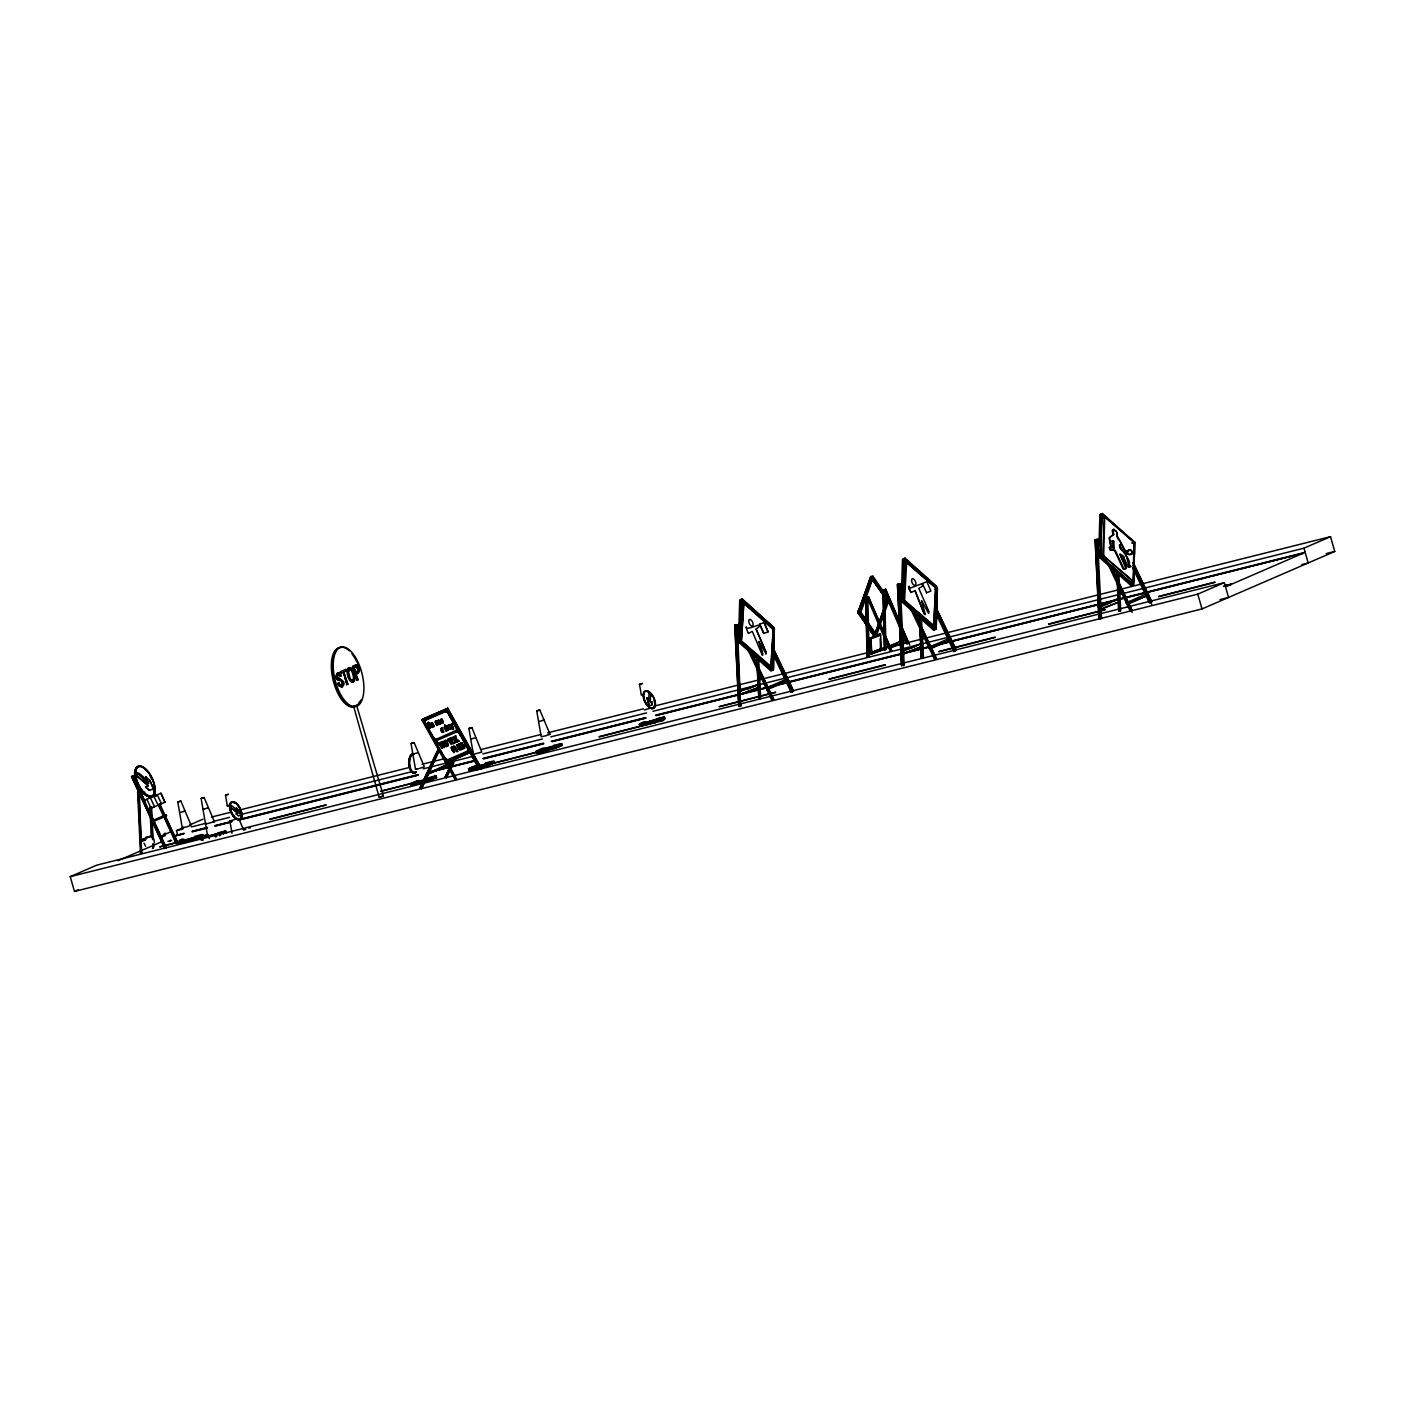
<?xml version="1.0" encoding="UTF-8"?>
<svg xmlns="http://www.w3.org/2000/svg" width="1405" height="1405" viewBox="0 0 1405 1405"><rect width="100%" height="100%" fill="white"/><g stroke="black" fill="none" stroke-linecap="round" stroke-linejoin="round"><path stroke-width="1.5" d="M455.062 739.768L456.888 741.963L455.115 739.943M740.734 639.503L743.579 602.236L742.859 603.114M741.383 640.171L743.789 603.237L741.524 639.995M741.893 641.365L770.888 666.356L773.224 629.317L771.099 666.04M773.874 629.879L771.538 667.182M903.643 598.706L903.643 599.742L905.698 561.982M933.886 625.19L935.642 587.694L933.605 625.629L904.434 600.321M933.482 626.525L934.641 625.91L936.52 588.396L935.642 607.61M934.202 626.542L936.503 589.204M447.932 743.105L448.265 745.704L447.264 743.702M450.794 725.489L451.725 723.786L453.446 728.036M137.163 772.627L137.128 776.017L148.368 785.746L136.917 776.122C132.825 761.651 165.421 801.412 136.935 772.732M464.634 746.371L464.634 748.198M444.033 743.368L444.226 742.051M436.34 724.559L435.796 721.661L436.551 723.803M441.152 718.921L441.117 719.641M464.124 746.547L463.984 745.809M446.632 746.494L446.702 745.159M458.048 745.563L458.276 747.074L458.733 746.037M442.803 729.072L442.716 727.597L441.82 728.053L443.962 731.987M444.683 741.629C442.716 740.207 442.154 743.017 444.472 741.419M441.609 729.564L441.363 730.389M448.827 727.439L448.634 726.245L449.723 727.052M423.204 721.362L422.975 720.73M467.918 748.847L467.444 751.183L447.774 759.719A4.426 2.02 59.3 0 1 443.752 756.663M440.011 721.959L440.169 724.155M741.787 618.358L740.294 642.401L738.503 640.856L739.715 599.953L742.262 598.881L773.769 627.561L741.436 599.759L741.348 601.516L744.51 604.343M741.085 642.05L739.715 640.856L740.347 619.324M741.243 610.104L742.297 601.129L740.927 599.935L742.226 599.391L773.769 627.561M740.505 640.487L741.313 599.215L739.715 640.856M742.051 609.752L742.297 601.129M904.117 592.682L903.064 601.656L901.272 600.111L902.484 559.208L905.031 558.136L936.555 586.289L935.66 588.941M921.856 618.042L902.923 601.147L935.238 629.475L902.484 600.111L903.31 572.116M902.923 601.147L904.082 558.488L902.484 600.111M904.24 588.379L904.75 571.15M904.943 564.705L904.486 558.839M1132.957 580.915L1103.663 555.906L1100.466 557.1L1098.675 555.555L1099.887 514.634L1102.433 513.563L1133.958 541.733L1133.115 580.528L1130.832 581.846M1131.534 582.759L1101.538 557.451L1099.887 555.537L1100.08 549.074M1100.589 531.845L1101.485 513.914L1100.677 555.168L1101.889 514.265M771.029 662.212L770.818 668.675L772.206 669.869L772.399 663.406M772.662 654.818L773.207 637.607M771.819 670.589L773.4 669.851L774.26 628.632L772.083 627.807M773.4 669.851L774.26 628.632M933.868 619.324L933.64 630.213L936.187 629.106L937.451 588.256L934.869 587.062M935.308 618.376L934.975 629.124L928.231 621.923M936.187 629.106L937.047 587.905M1132.518 580.247L1132.377 584.55L1130.2 583.725L1131.991 585.27M1100.642 550.444L1101.063 556.819L1132.641 584.919L1099.623 555.168L1099.518 557.451L1131.043 585.639L1133.589 584.55L1133.905 560.542M1133.589 584.55L1134.309 560.894M1134.52 554.431L1134.45 543.331M446.72 730.495L445.894 730.934L447.212 730.582L444.876 724.84L444.384 727.316L445.104 726.736M434.672 722.03L435.603 721.204M441.925 729.441L440.784 728.51L440.713 729.827M442.856 720.291L442.663 722.837M230.982 805.627L230.912 807.629L237.867 813.249L231.035 807.576C229.472 800.27 242.24 818.044 236.286 807.945C243.89 818.553 243.557 817.429 236.409 807.893M431.072 723.171C428.402 725.314 432.424 721.485 431.493 725.314M441.96 730.372L442.259 731.584M649.233 706.048L647.055 698.022L649.233 706.048L651.885 704.976L652.008 701.973L650.199 702.693L650.656 694.105L649.04 692.77L650.656 694.105M648.706 701.306L649.04 692.77M1100.8 546.106L1101.942 517.602L1104.558 516.057L1134.889 542.593L1133.449 581.881L1102.714 555.449L1104.277 516.092M439.027 743.21C440.713 741.945 438.43 743.579 439.08 744.106M441.96 720.906L442.329 719.94M441.802 720.168L441.82 719.448M873.243 634.147L857.946 612.211L870.398 578.597M872.154 576.594L873.049 577.841L860.545 613.054L858.262 611.702L870.784 576.507L872.154 576.594L859.597 612.317L857.946 611.983M875.245 633.023L887.012 600.69L872.312 579.562M449.934 727.579C448.423 729.195 450.777 727.649 450.18 728.405M904.135 560.771L905.031 558.136M1100.73 516.566L1100.835 514.283M1101.099 514.634L1102.468 515.828L1102.433 513.563M757.506 657.382L740.154 641.874L772.469 670.22L770.871 670.94L739.329 642.77L739.434 640.487M740.154 641.874L740.242 640.118L738.503 640.856M772.469 670.22L740.962 641.523M772.996 669.5L771.679 670.062L771.767 668.306L763.881 661.263M933.64 630.213L902.115 602.025L902.221 599.742M903.731 600.778L902.115 602.025M935.765 628.755L934.466 629.317L934.536 627.561M1133.168 584.199L1131.868 584.743L1100.326 556.573L1100.414 554.799L1098.675 555.555M1131.043 585.639L1131.148 583.356M1131.868 584.743L1131.938 582.987M441.275 722.205L440.801 722.486M870.819 653.044L869.958 638.133L879.723 633.971L880.672 634.445L881.304 648.46L879.811 648.847M880.197 638.45L880.531 648.882L871.68 652.359L871.012 638.643L879.829 635.517M432.336 722.521C430.562 721.468 435.041 730.916 432.389 724.471M437.851 721.854L438.957 724.559L437.236 721.696L437.57 725.173L436.288 720.87M461.297 749.655L458.452 745.019M445.754 729.898L445.104 727.685M448.617 729.546L447.721 730.091M450.742 724.646L451.725 723.786M452.076 727.931L452.849 729.617L453.429 728.299M425.171 721.222L425.627 720.185M457.064 731.794L436.99 740.417L437.183 744.457M766.147 653.957L758.911 641.47L762.757 655.134M439.906 722.539L438.694 720.835M163.999 833.727L165.246 833.165M747.881 632.566L746.073 627.034M908.473 586.939L909.053 586.324M456.801 729.634L456.028 730.969A4.426 2.02 59.3 0 0 455.642 726.35L449.266 714.723A4.426 2.02 59.3 0 0 445.157 711.72L446.088 711.562M447.124 742.314L445.824 741.331L447.124 742.578M453.446 729.406L453.481 728.141M449.846 724.664L450.285 725.612M449.249 725.858L448.09 725.331L447.932 726.35M452.182 726.297L452.199 726.086M440.608 728.791L441.486 728.37M870.38 579.457L858.367 612.036L873.19 633.304M880.162 648.425C881.286 647.6 879.952 648.004 881.251 648.794M756.136 629.106L766.234 652.693L756.048 629.141C770.203 618.446 744.878 631.951 746.477 627.192M922.786 585.903L921.838 583.848M440.731 720.695L440.485 720.344M447.159 726.929L447.51 727.474M487.482 765.11L485.234 766.024M448.599 729.704L448.617 729.353M766.322 652.658L765.514 653.817M433.074 723.329L434.408 726.526L432.354 724.348M439.888 724.295L439.625 722.75M449.038 725.612L447.984 725.542M453.025 747.565L451.409 747.179L451.567 748.988M208.414 834.517C203.76 835.36 196.454 838.153 194.768 836.8M428.016 778.3C429.631 780.003 438.114 774.787 428.402 778.792L432.968 777.474L433.478 779.248L430.545 779.986M544.49 748.373L543.296 749.006L554.448 745.634M647.213 721.784L646.019 722.433L657.171 719.044M454.342 739.135L453.077 738.134L454.307 739.188M1118.468 539.713L1116.606 536.166L1116.887 532.319L1113.708 529.281L1112.18 530.791L1113.146 534.638L1109.054 537.922L1111.074 547.792L1109.669 537.641L1113.761 534.374L1112.795 530.51L1113.708 529.281M1120.013 541.224L1124.562 550.707L1127.442 551.919L1128.777 550.005L1128.356 551.55L1125.177 550.426L1117.221 535.885L1116.887 532.319M1133.08 580.722L1130.498 581.67M443.4 722.714L443.4 722.258M356.554 705.187L383.425 795.968L381.528 796.653L379.157 797.179L353.551 706.048M357.344 705.099L354.903 705.89M379.157 797.179L383.425 795.968M451.444 747.197L451.374 748.356L452.024 746.916M880.285 634.902L870.327 638.59L871.328 652.359M423.046 719.588L448.055 708.787L422.413 720.027L422.958 720.993L447.826 710.227L447.282 709.244M456.713 730.161L435.831 739.452M886.977 601.34L885.291 601.322M445.701 746.564L446.649 746.529M438.94 720.291L438.729 720.835M441.679 723.399L440.924 723.382M145.54 837.485L146.717 836.994M875.368 632.724L887.187 599.461L872.663 578.948M887.872 599.496L888.768 600.76L876.263 635.973L875.368 634.726L887.872 599.496L885.484 599.426M876.07 633.69L878.845 625.857M880.233 621.941L887.872 600.427M858.473 612L870.784 576.507M859.158 612.036L870.977 576.788M860.545 611.052L864.022 601.27M866.112 595.404L870.977 581.723M858.332 613.37L860.44 611.491L876.176 634.357L875.456 636.325L874.086 636.237L858.332 613.37L859.72 613.458L875.456 636.325M859.72 613.458L860.44 611.491M874.086 636.237L858.508 612.914M860.966 613.212L875.491 634.322L874.929 635.833L872.505 632.32M441.135 747.214L441.627 746.231M871.416 576.577L872.962 576.226L882.639 590.328M872.101 576.63L871.539 578.14L887.96 601.129L888.68 599.162L886.256 595.632M861.968 605.116L859.772 611.035L858.121 610.929M866.358 593.261L869.274 585.376M863.039 603.606L864.497 599.654M865.954 595.702L871.065 581.881M872.224 578.193L872.962 576.226M875.561 633.497L878.494 625.594M879.952 621.642L887.451 600.62L888.768 600.76M447.932 725.524L448.862 725.173M922.699 586.096L918.817 588.396L928.968 611.561L928.635 613.3M771.626 667.041L770.871 667.34M906.629 562.492L904.574 600.251M420.095 787.696L438.29 749.181L420.095 787.696L421.763 788.468L439.308 750.217L437.658 749.445M420.833 787.924L438.817 749.48L420.833 787.924L421.763 788.468M421.535 788.574L439.308 750.217M453.622 759.929L445.315 777.316L452.691 759.806M445.315 777.316L453.323 759.525M445.719 777.141L446.649 777.703L455.642 758.472M657.031 719.606L656.627 719.272M426.101 774.489L452.059 762.265L453.253 763.618L426.101 774.489L452.059 762.265M427.928 774.594L426.751 773.224M453.253 763.618L451.427 763.53M442.382 719.167L441.152 719.272M436.815 725.472L437.271 725.208M1111.759 541.54L1112.707 540.679M1126.389 567.919L1125.423 568.762L1125.967 566.636L1119.715 554.325L1123.403 556.942L1126.915 566.426L1130.762 566.549L1129.269 564.652C1131.359 558.189 1116.466 546.984 1128.566 554.624C1134.52 555.66 1132.922 549.495 1129.023 549.777M177.873 801.974L180.876 801.078L191.098 825.262L187.023 826.772L182.264 827.826L177.803 801.956L180.859 801.113M182.264 827.826L183.317 827.299M218.284 833.358L219.285 833.288L207.712 836.642L201.108 798.409L204.111 797.513L214.403 821.714L206.008 823.997M225.432 795.16L228.506 794.264L225.52 795.16L227.294 805.926L230.947 805.047M207.712 836.642L210.223 835.553M227.294 805.926L228.471 805.399M232.036 833.376L229.893 821.012L230.947 820.485M237.972 818.518L229.893 821.012M411.033 743.473L414.124 742.578L424.328 766.779L419.111 768.588L415.511 769.325L411.033 743.473L414.106 742.613M415.511 769.325L416.547 768.798M468.971 728.51L471.887 727.614L481.774 752.097L473.362 754.38L468.901 728.51L470.324 727.983M471.975 727.614L470.552 728.141M486.991 763.512L485.867 763.337M536.798 710.912L539.801 710.017L550.022 734.218L545.948 735.711L541.188 736.782L536.728 710.912L539.783 710.052M639.451 684.323L642.542 683.427L639.538 684.323L641.312 695.089L644.263 694.439M443.049 732.146C440.555 732.567 443.278 732.76 442.803 731.338M439.168 742.823L440.397 742.999M337.692 674.646L337.727 677.561L339.571 678.51M1102.416 514.09L1133.94 542.242L1104.716 517.075L1103.663 555.906M1133.554 581.775L1130.972 582.812M905.628 561.877L906.84 561.701M934.448 626.367L904.521 601.129M342.188 686.606L342.662 681.882L340.01 678.756M349.283 669.5L348.528 672.117L350.038 678.141A4.9 2.213 75.9 0 0 351.461 680.143C355.289 680.705 352.778 673.206 351.724 671.239A4.584 2.072 75.9 0 0 349.775 669.289M169.619 841.349L170.637 840.014M925.386 614.547L921.487 600.796M358.012 673.206L358.855 671.537A4.338 1.967 75.9 0 0 358.714 669.202L356.449 665.127M880.514 634.041L870.626 638.169L871.205 652.886L881.111 649.092M431.423 727.369L432.196 727.509M438.255 719.922L438.044 721.345M356.975 671.906L357.906 669.851L356.326 666.743M338.289 674.224C332.827 679.265 348.563 678.966 342.697 686.483L341.608 687.01M442.452 748.356L442.68 747.109M1127.513 550.707L1129.62 549.495M349.669 669.237L348.019 672.24L349.511 678.264A4.9 2.213 75.9 0 0 350.951 680.283C355.939 681.601 353.621 673.417 352.251 671.098A4.584 2.072 75.9 0 0 350.284 669.166L349.143 669.36M349.213 667.656L348.633 668.042A6.358 2.88 75.9 0 0 347.667 670.519A6.551 2.968 75.9 0 0 347.738 673.118A9.853 4.461 75.9 0 0 349.002 678.035L351.988 682.005M342.118 686.887L338.71 685.781L337.657 683.427L338.904 682.83C341.274 689.679 345.367 679.23 339.044 680.231C333.529 678.404 338.271 667.797 340.748 675.91L338.429 674.242M1112.497 529.948L1116.202 531.037M340.01 676.367L341.257 675.77C338.342 666.831 332.16 679.616 339.378 680.512C345.718 681.179 338.675 689.065 338.904 682.83M421.711 719.711L423.133 718.903L456.643 778.985L455.22 779.775L421.711 719.711L446.72 708.805L480.106 769.009L481.265 768.324L447.738 708.243L422.87 719.026L455.958 779.459L422.835 719.149M423.098 721.099L445.701 761.071M445.842 709.244L479.368 769.325L469.937 752.43M446.579 708.928L447.738 708.243M447.686 710.28L446.772 709.525M447.141 709.753L469.727 750.077M445.245 711.668L425.68 720.15A4.426 2.02 59.3 0 0 425.978 724.804M428.771 722.24C425.645 723.997 429.544 720.888 429.122 723.382L428.244 723.768L429.596 724.523L430.123 728.405L429.228 725.946M429.122 723.382L428.788 724.857M447.879 712.827L449.266 714.723M431.353 723.013L433.109 727.088M435.901 721.046L437.57 725.173M430.211 724.664L430.843 726.315M437.429 721.222L437.236 720.818M439.484 720.273L439.572 720.712M431.44 725.208L431.669 725.805M436.235 723.61L436.358 724.032M438.237 721.784L438.501 722.258M439.396 721.731L439.466 721.678M431.177 727.07L431.107 725.876M431.493 724.207L431.862 725.419M436.165 723.68L436.955 724.787M441.451 720.502L441.398 721.538L441.223 719.694M432.248 726.086L432.512 726.982M441.363 720.554L440.45 721.942M427.489 722.802L429.807 728.51M442.786 721.028L442.417 721.749M437.043 724.734L436.867 724.33M441.925 721.661L443.014 722.908M444.489 724.998L447.212 730.582M441.539 728.229L440.626 729.88M441.609 728.405L442.961 731.759M446.421 727.72L446.702 725.876M449.178 724.875L450.865 729.002L449.653 724.646M446.632 728.334L446.895 726.051M440.959 730.565L441.293 731.531M444.647 728.563L444.489 727.579M441.697 731.162L441.89 731.478M432.529 736.343L432.529 736.343A4.426 2.02 59.3 0 0 436.463 739.452L436.358 739.416M449.161 726.824L449.653 727.105M451.444 727.123C452.954 729.792 448.933 721.099 450.865 729.002M451.672 726.596L451.462 724.98M446.72 728.282L446.755 728.633M445.297 730.091L445.719 730.74M447.457 728.879L447.984 727.562M447.352 729.529L448.142 730.214M433.846 738.169L434.496 738.644M450.443 728.791L449.582 729.476L450.619 729.107M453.271 727.843L451.637 723.838M455.729 726.297L456.204 727.017M457.556 731.882L458.293 732.233M442.101 741.647L442.575 742.736L442.101 741.647L440.432 742.384L444.437 747.355L442.083 742.929L444.12 747.495M440.45 743.157L439.747 743.895L440.749 744.106M447.826 745.897L444.805 740.488L446.07 740.066M439.344 744.51L440.801 746.037M448.23 738.995L449.301 741.12C451.918 740.611 446.843 736.396 450.162 740.751L447.721 739.223L451.163 744.457M449.442 738.486L452.445 743.895M450.092 738.205L453.183 743.561L454.623 742.946L452.902 742.314L451.514 737.572L450.092 738.205L453.113 743.614L454.623 742.946M459.453 733.252L460.348 734.411L459.821 733.691M441.205 745.159L439.888 744.422L440.819 744.984M451.514 737.572L452.076 738.609M445.824 741.331L446.649 742.788M446.737 740.698L447.352 741.383M444.63 742.525L445.877 744.703M455.659 735.798L457.134 740.488L458.855 741.12L458.223 739.996M453.077 738.134L453.868 739.364M443.857 744.369L444.156 744.878M454.272 737.59L453.394 736.923M444.279 744.088L444.911 744.913M460.419 734.727L467.865 748.602L465.757 744.931M442.224 746.354L442.452 746.793M446.333 744.439L446 743.526L446.579 745.089M460.577 734.991L460.664 734.938A4.426 2.02 59.3 0 0 456.467 731.987M442.048 748.444L441.363 747.249M445.122 745.177L445.034 745.23M455.132 742.736C456.326 741.664 453.306 740.856 453.2 736.852M456.309 742.226L454.676 740.312M457.327 741.787L458.855 741.12L457.327 741.787L454.307 736.378L455.729 735.746M453.253 746.406L456.59 751.693M453.622 746.266C454.957 743.473 461.701 758.138 454.57 748.057M458.943 748.057C463 754.907 453.516 743.052 458.293 744.738M452.726 747.284L454.201 749.409M456.59 744.984L458.083 744.685M461.701 748.092L460.963 746.986L463.334 748.76L461.806 749.427L458.891 743.983L460.225 743.403L459.786 744.861L461.911 746.564L461.367 745.581M453.604 748.426L452.744 747.425M460.225 743.403L458.803 744.018M464.669 748.18L463.826 748.549L460.893 743.105L462.438 743.034M451.69 749.023L452.515 750.814M452.603 749.761L454.342 751.095M459.786 744.861L460.787 744.422M452.111 749.919L452.603 750.762M462.544 743.825L464.23 746.687M453.71 749.339L454.324 750.955M454.711 750.428L454.307 749.603M460.419 746.002L459.874 744.808M463.176 744.404L463.422 744.949M443.98 756.874L444.718 757.769M454.763 750.288L454.219 752.623M464.054 745.124L464.423 745.634M459.242 747.917L461.367 749.603M453.727 752.167L452.954 751.464M457.556 751.271L454.658 748.004M446.175 759.192L447.229 759.666L445.912 759.104M467.18 746.828L467.04 746.564A4.426 2.02 59.3 0 1 467.25 751.289M445.086 761.615L446.369 761.651M446.86 761.879L471.676 751.113L470.359 750.604L445.473 761.37L446.562 761.896M357.432 673.539L359.381 671.414A4.338 1.967 75.9 0 0 359.223 669.061L357.853 665.707L355.957 665.057M762.335 655.292L752.29 631.337L748.76 633.356L747.811 632.426M914.971 590.627L924.121 613.704L915.059 590.592L911.16 592.524L908.578 587.553M479.07 765.145C467.707 769.167 491.803 762.634 485.059 763.67M788.468 680.389L766.937 689.837L766.059 688.046L767.411 688.836L788.468 680.389L786.905 681.179L786.818 679.001L787.38 680.178M767.411 688.836L788.17 679.774M766.937 689.837L768.201 688.432M928.828 647.319L930.198 648.091L951.238 639.661L929.706 649.11L928.828 647.319L949.587 638.256L950.939 639.047M930.198 648.091L951.238 639.661M929.706 649.11L931.269 648.32M1148.64 595.088L1127.109 604.536L1126.23 602.745L1127.583 603.518L1148.64 595.088L1147.077 595.878L1146.989 593.683L1148.342 594.473M1127.583 603.518L1128.672 603.746M204.182 797.548L201.196 798.426M184.951 839.821L180.543 840.77M538.835 721.503L544.051 720.098L543.103 720.221M644.333 709.911L652.5 707.611M646.599 722.188L658.383 719.079C656.943 724.242 667.27 720.098 664.46 716.919L656.451 718.71M1111.689 547.511L1109.353 547.458L1109.862 549.654L1114.622 550.567L1123.262 569.218L1126.037 568.498M740.136 633.339L736.413 625.471L738.556 624.47M902.923 592.594L899.182 584.726L901.325 583.725M1099.395 546.053L1096.585 540.152L1098.728 539.151M747.601 649.075L771.819 700.199L773.698 699.304L751.341 652.113M771.819 700.199L773.452 699.462L750.13 650.269M773.435 654.888L791.138 692.261L793.562 691.12L773.066 647.846M910.37 608.33L934.588 659.472L936.468 658.576L914.111 611.368M936.204 614.143L953.907 651.516L956.348 650.375L936.784 609.067M738.661 627.297L737.502 624.962L739.083 624.189M738.609 627.315L740.189 626.56M184.88 840.963C184.968 836.73 175.309 840.822 179.84 843.702C185.759 840.401 200.441 841.349 202.794 834.552L201.74 834.64L203.304 836.344M177.539 842.069L177.978 843.966L181.052 842.543M202.777 834.64L192.748 838.539L193.363 840.278M201.354 840.295C198.614 837.204 208.52 833.323 208.309 837.38M226.082 831.093L200.774 838.627M226.609 832.884L225.046 831.093L226.626 832.796M418.233 782.427L417.724 780.653L416.776 780.987L410.769 783.586L411.279 785.36M428.507 779.178L436.042 776.14L436.551 777.843L434.689 778.089M411.208 785.465L436.569 777.913M468.55 768.658L475.575 765.69M493.875 761.194C496.492 761.738 489.168 763.249 483.847 765.075C485.761 770.239 473.239 769.554 469.077 770.502L468.568 768.728L483.742 765.11M536.376 751.06L543.401 748.092L543.911 749.884M536.886 752.834L539.977 751.499L539.467 749.726L543.858 748.619L544.367 750.393L546.071 749.761M561.701 743.596L562.176 745.388L556.117 748.004L555.66 746.213L561.701 743.596L553.711 745.3M562.211 745.37L560.56 745.493M664.424 717.007L640.188 724.453L640.645 726.245L640.979 724.295M148.175 782.462L145.769 776.684L148.386 782.357M149.738 780.109L153.461 788.732L149.738 780.109L145.558 776.789M145.488 786.941L149.457 790.383L145.488 786.941L148.368 785.746M241.116 814.9L238.464 815.971L236.18 813.917M652.008 701.973L651.885 704.976M131.543 776.473L164.807 848.444L131.543 776.473L133.106 775.753L144.785 801.043M133.212 777.387L134.248 776.895L133.756 778.546M140.289 792.701L141.325 792.227L140.834 793.878L144.856 792.121M166.176 814.619L165.685 816.27L166.176 814.619L153.075 820.344L154.093 819.853L153.602 821.504L166.703 815.778M160.135 836.449L161.154 835.957L160.662 837.608L160.135 836.449L171.796 831.356L170.76 831.848M164.807 848.444L166.37 847.724L148.386 808.823M158.168 804.626L176.152 843.527L177.733 842.807L159.749 803.906M888.469 646.335C890.91 644.175 889.681 651.744 888.469 646.335L906.787 638.66L906.541 641.383L905.558 639.24L906.787 638.66M146.91 799.287L151.055 808.261M150.37 797.777L154.515 806.769M153.83 796.284L158.15 805.17M157.307 794.791L161.435 803.765M160.943 793.193L164.894 802.273L160.943 793.193L143.451 800.78L147.595 809.754L165.088 802.185M739.329 642.77L740.927 642.032M773.084 629.721L774.682 629.001M901.272 600.111L903.011 599.373L910.897 606.416M934.957 587.027L936.555 586.289M934.852 589.31L937.451 588.256M1101.994 517.426L1104.716 516.092M1101.942 517.602L1105.05 516.267L1101.924 517.813M1102.644 518.094L1104.927 517.075M1103.101 517.988L1105.191 517.233M1112.532 534.954L1113.761 534.374M1113.129 540.556L1112.11 540.96L1113.603 541.118L1113.656 548.284L1112.04 543.191M1113.656 548.284L1113.603 541.118M1112.883 548.126L1114.27 548.003M1119.943 548.073C1118.187 538.326 1122.49 555.379 1122.806 549.618M1109.862 549.654L1115.219 550.286L1124.158 569.394M1100.466 555.028L1102.381 553.939M1099.887 555.537L1102.416 554.413M1100.536 555.537L1102.451 554.659M1100.607 555.8L1102.521 554.922M1100.695 556.064L1102.609 555.186M1100.326 556.573L1103.259 555.379M1099.518 557.451L1103.399 555.625M1132.237 542.33L1134.327 541.645M1132.571 542.716L1134.485 541.856M1101.204 557.047L1103.294 556.398M1132.202 543.173L1134.625 542.084M1101.538 557.451L1103.452 556.591M1132.29 543.278L1134.766 542.33M1101.696 557.609L1103.628 556.749M1132.974 543.454L1134.889 542.593M1130.99 550.251L1132.325 553.447M1125.756 552.674L1129.181 554.343L1132.939 553.166M1127.442 551.919L1128.356 551.55M1120.979 556.433L1125.774 568.182M1125.985 554.87L1128.654 564.933L1130.762 566.549M1123.403 556.942L1127.53 566.145L1129.093 567.058M1128.478 567.339L1129.831 566.83M1130.463 582.513L1133.765 581.09M1130.639 582.654L1133.747 581.301M743.895 602.341L773.435 628.351L743.754 602.411M773.084 629.493L744.053 603.465L772.627 628.158M759.666 624.189L763.793 633.462L768.149 631.811L764.109 622.485L759.666 624.189L763.793 633.462M764.109 622.485L768.043 631.846M906.488 562.562L935.642 587.694M740.997 640.417L741.313 641.189M741.454 641.716L770.678 667.094M908.631 587.922L910.581 591.681M762.81 653.869L758.999 641.418M935.256 587.483L906.805 562.544M936.433 588.133L936.591 588.642M926.475 592.769L930.918 591.066L926.879 581.74L922.435 583.444L926.562 592.734M924.771 614.494L924.121 613.704M250.371 827.861L248.58 828.002M436.481 777.948L435.972 776.175M484.462 766.831L494.384 762.968M646.634 723.294C647.459 718.693 636.412 725.366 640.136 724.453M867.131 656.767L865.603 597.16L868.483 596.616L891.771 650.585M900.008 628L883.534 590.047L885.589 589.169L909.738 645.123M340.449 671.625L341.433 673.135L340.449 671.625L345.788 669.412L346.262 671.046L343.716 672.047L347.755 684.165L343.716 672.047M352.708 666.321L357.204 680.09L352.708 666.321L355.518 665.197M340.906 673.276L343.435 672.275L346.947 684.516L343.435 672.275M353.972 667.621L355.922 672.451L353.972 667.621L356.045 666.813M355.395 672.573C359.733 673.311 359.1 665.478 355.535 666.936M355.869 674.224L358.012 679.739L355.869 674.224L357.941 673.417M133.106 775.753L165.843 847.953M346.438 684.656L347.755 684.165M356.677 680.213L358.012 679.739M137.62 792.069L139.306 791.876L141.624 853.292L140.465 853.256L137.62 792.069L139.306 791.876M145.962 839.242L140.658 841.542L145.365 840.067M879.495 649.672L1330.517 536.675L1334.75 551.462L1202.013 608.927L74.483 891.437L70.25 876.65L96.805 865.146L1224.317 582.654L1228.55 597.441L1220.049 599.566M160.662 837.608L165.246 835.589M177.504 834.377L176.45 830.671L184.02 827.387M189.71 824.928L202.987 819.185M183.739 833.973L175.133 835.799L184.02 833.253M117.915 860.721L161.715 841.753M173.658 836.572L177.645 834.851M140.465 853.256L142.168 853.063M153.514 848.146C150.001 849.147 156.271 847.356 153.303 843.773M159.836 846.688L185.179 840.331M176.152 843.527L173.096 835.518M177.733 842.807L159.204 804.134M194.961 836.923L195.962 836.836L185.478 840.383L185.987 842.157L188.112 841.244M195.26 837.679L200.476 835.431L197.543 836.678M74.483 891.437L78.276 889.787M210.926 835.922L208.783 836.836L209.292 838.609M223.904 832.269L218.583 834.131L222.271 832.603M244.242 829.934L245.752 829.354M269.672 819.168L325.925 804.837M449.899 742.191L450.847 741.752M462.86 739.065L464.423 739.346M460.805 743.157L461.894 742.718M734.675 625.014L737.326 624.716L740.593 706.381L738.784 706.311L734.675 625.014L737.326 624.716M739.364 628.896L738.292 624.575L740.154 628.509M736.413 625.471L737.256 625.102L740.049 631.003M460.963 746.986L461.911 746.564M446.017 762.353L470.903 751.57M427.032 773.997L452.357 763.038M426.611 774.822L453.481 763.196M434.426 777.896L435.849 777.615L434.514 778.194L434.18 776.315L436.042 776.069M444.788 777.018L446.649 777.703M897.444 584.287L901.571 665.566L897.444 584.287L900.096 583.971L904.205 665.268L901.571 665.566M478.701 766.006L476.576 766.937L477.085 768.711L479.21 767.78L475.979 768.394L477.173 767.745M472.15 769.097L469.094 770.414L468.638 768.623M486.271 763.916C502.621 758.384 476.014 768.026 490.152 762.687M486.358 764.215L491.574 761.967M489.344 764.127L545.597 749.796L544.35 750.674M481.265 768.324L447.475 708.366M455.22 779.775L456.362 779.231M544.262 750.375L545.597 749.796M554.097 746.318C570.5 740.821 544.104 750.446 557.873 745.107M554.185 746.617L559.401 744.369M599.197 736.606L655.433 722.275M659.735 718.394L656.837 719.729L662.124 717.779L659.806 718.78M656.978 719.43L662.124 717.779L659.718 718.482M662.247 718.183L659.191 719.044M1098.851 618.867L1095.145 539.59L1099.149 618.744M1094.846 539.713L1097.498 539.415L1096.041 539.625L1100.045 618.762M1098.482 539.257L1098.833 541.979M719.255 706.504L775.507 692.173M766.059 688.046L786.818 679.001M738.784 706.311L734.956 624.891M740.523 705.977L735.869 624.926M756.54 657.856L758.876 698.39M756.786 655.995L758.946 698.777L758.524 679.282M758.946 698.777L760.685 698.443L759.385 672.767M773.698 699.304L772.908 699.69L749.62 650.533M791.138 692.261L792.49 691.629L773.856 652.289M793.562 691.12L773.716 649.935M829.091 678.984L885.343 664.653M903.31 665.232L898.638 584.181L900.096 583.971M919.854 627.824L921.364 657.768L920.135 627.701M920.205 628.088L921.715 658.032L921.61 644.965M921.715 658.032L923.454 657.698L921.399 617.058M938.926 651.463L995.179 637.132M934.588 659.472L935.431 659.103L912.389 609.788M953.907 651.516L955.26 650.884L936.626 611.544M956.348 650.375L936.485 609.19M1048.78 623.943L1105.015 609.612M1126.23 602.745L1146.989 593.683M1158.616 596.423L1214.851 582.091M70.25 876.65L1197.763 594.157L1224.317 582.654M923.155 643.578L1303.963 548.178L1330.517 536.675M1223.562 586.184L1231.36 584.304L1223.65 586.482M1225.511 586.833L1305.157 552.358L655.555 715.198M865.164 596.985L865.234 598.987L865.164 596.985L867.728 596.967L891.139 650.849L867.728 596.967L869.256 656.574M883.587 590.03L883.605 592.049L882.041 591.997L881.989 589.995L883.587 590.03L884.799 636.869M865.603 597.16C866.183 598.354 866.745 598.635 866.551 597.107L868.079 656.732M881.989 589.995L883.148 589.854L884.641 649.848M882.041 591.997L882.217 589.907M889.312 646.546L906.998 639.152M889.453 648.495L907.156 641.102M885.589 589.169L900.008 623.258M868.518 656.89L866.99 597.265L868.483 596.616M907.999 643.508L884.729 589.556L883.113 590.223L884.535 589.977L886.063 649.602M740.189 691.155L759.648 683.972L759.736 686.905L739.223 694.966L738.24 691.963L759.648 683.972M747.003 689.451L756.803 685.394M739.223 694.966L759.736 686.905M902.976 650.41L920.644 643.789M902.8 651.34L922.418 643.227L922.505 646.16L902.888 654.273L901.009 651.235L902.8 651.34L902.888 654.273M909.773 648.706L915.656 646.282M901.992 654.221L922.505 646.16M1098.411 606.661L1119.82 598.653L1119.908 601.603L1100.291 609.7L1098.411 606.661L1119.82 598.653M1098.429 607.329L1118.029 598.548M1101.292 606.574L1111.092 602.517M1101.344 608.839L1119.908 601.603M149.457 790.383L153.672 788.627M1099.254 538.888L1097.674 539.643L1099.535 543.577M200.581 835.817L184.371 840.067L187.673 839.593M428.718 778.51L417.619 781.566L419.884 780.53M429.087 780.355L424.591 781.865M559.506 744.755L543.296 749.006L544.701 748.444M236.058 813.969L237.867 813.249M869.73 653.272L886.011 647.143L886.028 648.689L867.113 655.52L867.781 654.045L886.011 647.143M869.063 654.203L885.326 648.091L885.326 647.073M869.748 654.291L885.326 648.091M869.063 654.73L886.028 648.689M180.314 812.406L185.126 811.142L183.581 811.423M413.544 753.905L417.9 752.694M471.413 738.942L475.751 737.73M419.024 781.004C415.019 783.059 431.001 778.669 428.209 778.423M429.983 778.756L380.931 791.384M555.607 746.231C552.253 749.392 544.139 752.588 536.903 752.904L536.464 751.025M556.046 748.04L552.288 749.234M658.717 721.468L653.817 722.978L653.413 721.169M187.146 840.805L184.88 841.841L188.375 841.173M209.96 835.483L207.694 836.397L218.829 833.13M419.322 782.708L421.711 781.883M554.132 748.04L550.268 749.304M656.873 721.468L654.467 722.275M204.164 808.665C200.371 810.141 210.768 807.331 207.501 807.735M477.999 765.655L475.505 766.726L486.446 763.916M648.811 723.171L650.129 722.75M195.787 837.591L196.296 839.365M429.544 780.864L429.034 779.09M486.885 764.127L487.394 765.918M657.452 719.957L657.962 721.731M426.505 781.812L426.084 780.003M654.396 720.888L655.011 722.644M479.579 766.919L481.037 766.48M483.917 766.463L479.474 767.727M192.643 838.557L159.924 846.987M551.568 747.513L537.465 751.043L537.922 752.834M189.938 839.927L191.449 839.505M189.833 840.787L196.401 838.451L194.224 838.803M653.009 722.714L648.724 723.856M352.374 682.286L354.552 680.529A5.954 2.687 75.9 0 0 354.903 678.422L353.867 672.609L351.461 668.288A6.656 3.021 75.9 0 0 350.073 667.533L348.106 668.165A6.358 2.88 75.9 0 0 347.334 669.605A6.551 2.968 75.9 0 0 347.211 673.241A9.853 4.461 75.9 0 0 348.493 678.158L350.53 681.495L352.444 682.145M354.991 665.338L356.484 664.934M424.696 781.004L426.4 780.565M550.374 748.444L551.849 748.057M548.758 749.743L544.192 750.779M191.66 838.838L192.169 840.611M550.584 747.794L551.094 749.568M425.416 782.128L424.907 780.337M345.788 669.412L346.262 671.046M337.657 683.427L341.327 687.063M1102.363 516.952L1103.294 517.268M211.505 817.043L230.648 812.248M239.149 810.123L409.347 767.481M422.115 764.267L445.508 758.419M462.526 754.151L473.169 751.482M481.687 749.357L541.241 734.429M547.634 732.83L643.367 708.84M653.992 706.171L870.995 651.815M176.45 830.671L182.826 829.073M191.343 826.948L206.219 823.207M212.612 821.609L229.63 817.341M240.273 814.689L412.578 771.503M423.221 768.834L472.15 756.575M482.793 753.923L542.348 738.995M550.865 736.852L646.599 712.879M652.974 711.281L918.905 644.649M192.538 831.128L207.431 827.387M214.789 825.631L231.825 821.363M239.342 819.396L418.04 774.612M427.717 772.276L474.556 760.544M483.074 758.401L543.559 743.175M551.217 741.331L645.668 717.586M175.133 835.799L183.651 833.674M192.169 831.532L207.079 827.808M214.877 825.929L231.913 821.662M239.008 819.8L417.865 774.98M428.525 772.311L475.364 760.579M483.162 758.718L543.507 743.508M552.024 741.383L645.703 717.902M655.643 715.496L1302.927 553.324L656.434 715.531M192.257 831.83L207.167 828.107M215.685 825.964L230.578 822.241M239.096 820.099L417.952 775.297M428.613 772.627L475.452 760.878M483.97 758.753L543.595 743.807M552.095 741.682L645.791 718.201M646.599 722.03L642.19 723.136L642.7 724.91L645.633 724.172M485.884 762.897L492.786 761.194M656.925 720.027L660.701 718.499M194.786 836.344L201.688 834.658M428.033 777.861L434.18 776.315M471.641 767.323L476.032 766.217M486.429 763.618L491.434 762.16M418.181 781.18L413.79 782.286L414.299 784.06L417.232 783.323M658.963 720.835L661.895 720.098L661.386 718.324M1326.232 553.588L1334.75 551.462M380.843 791.068L418.866 781.549M193.714 838.522L208.502 834.816M269.76 819.466L326.013 805.135M489.432 764.425L545.684 750.094M556.222 747.425L559.155 746.687L558.646 744.913M599.268 736.905L655.52 722.574M719.342 706.803L775.595 692.472M829.178 679.282L885.431 664.951M939.014 651.762L995.267 637.431M1048.868 624.241L1105.103 609.91M1158.704 596.721L1214.939 582.39M218.109 832.796L224.993 831.11M473.608 768.728L476.541 767.991M486.938 765.391L491.329 764.285L490.819 762.511M221.463 832.884L223.799 831.883M221.375 832.568L223.817 831.953M203.865 837.222L208.256 836.115M1301.82 564.564L1308.196 562.966L1303.963 548.178M1224.879 585.604L1231.272 584.006M421.605 782.69L419.252 783.235M354.376 706.03L353.094 706.276M663.107 718.956L664.969 718.693M470.851 770.274L470.429 768.465M179.752 843.72L177.978 843.966M202.548 838.399L203.145 840.155M934.237 626.542L933.464 626.349M167.898 841.384L171.656 840.559M485.322 765.339L487.131 765.005M548.477 734.446L550.022 734.218M212.875 821.943L214.403 821.714M337.762 674.347L339.255 674.224L340.519 676.244M435.48 777.931L435.023 776.14M410.699 783.691L412.561 783.428L413.07 785.219M412.227 785.377L411.718 783.604M201.793 838.557L202.32 840.331M921.75 583.742L910.159 588.115L909.158 586.482M751.816 626.173L752.272 626.121A3.6 1.756 65.8 0 0 751.657 620.571A3.6 1.756 65.8 0 0 748.812 621.66A3.6 1.756 65.8 0 0 752.378 626.068M640.645 726.245L639.187 724.436M536.394 751.131L537.413 751.043M349.125 667.656L349.564 667.674A6.656 3.021 75.9 0 1 350.934 668.411L353.34 672.732L354.394 678.545A5.954 2.687 75.9 0 1 354.042 680.67A7.148 3.249 75.9 0 1 353.182 681.934L351.917 682.268M921.364 657.768L923.454 657.698M758.595 698.513L760.685 698.443M879.758 633.971L880.004 634.41M869.888 638.362L871.363 638.221M869.871 638.52L871.065 638.52M871.012 652.306L871.996 652.394M870.538 652.833L871.486 653.097M758.77 684.586L757.857 683.866M887.96 601.129L872.751 579.914M858.262 611.702L860.545 613.054M875.368 634.726L874.894 635.885M874.244 635.798L876.263 635.973M885.572 599.566L887.398 600.198L885.22 600.146M885.694 599.9L887.345 600.005M885.326 600.374L887.012 600.69M885.378 600.69L887.029 600.901M885.343 601.129L887.029 601.024M858.016 611.333L859.72 611.228M857.981 611.544L859.632 611.649M857.946 611.772L859.597 611.877M857.963 612.422L859.614 612.545L863.531 618.551M857.998 612.633L859.684 612.931M858.104 613.002L859.825 613.265L858.262 613.3M882.674 590.065L882.744 592.067L882.849 589.977L884.535 589.977M865.234 598.987L866.657 599.092M446 711.615L447.774 712.581M1109.353 547.458L1111.074 547.792M1123.122 551.796L1126.353 552.411M928.512 613.212L921.68 600.725M1120.329 554.062L1124.018 556.661M1099.887 514.634L1101.678 516.179M906.875 561.912L935.449 586.587M1101.608 514.441L1104.769 517.268M905.013 558.663L936.538 586.816M904.205 559.014L934.167 585.78M928.652 581.389L931.814 584.199M917.202 612.053L921.926 616.286M926.58 622.274L934.466 629.317M764.302 620.729L767.464 623.539M740.558 601.884L743.702 604.694M740.242 640.118L748.127 647.161M752.852 651.393L757.576 655.626M762.23 661.615L771.679 670.062M431.405 724.91L430.808 725.384M860.176 612.685L864.988 619.552M867.412 622.977L871.03 628.123M864.04 620.009L866.464 623.521M873.313 578.386L881.778 590.75M878.845 586.728L881.251 590.24M1119.451 545.175L1122.191 549.899M448.985 714.882L455.273 726.157M457.38 729.898L460.506 735.535M448.775 728.545L448.055 726.526M144.048 843.176L145.698 846.477M1133.238 562.544L1151.872 601.867M1132.957 562.667L1151.591 601.99M1133.097 565.021L1151.731 604.343M1133.466 567.216L1150.291 602.64M1132.676 567.602L1149.448 603.008M1111.513 566.795L1132.008 610.069M1111.232 566.918L1131.763 610.209M1109.792 565.214L1132.149 612.422M1108.615 563.405L1112.339 571.273M1114.2 575.189L1126.318 600.76M1128.18 604.694L1130.972 610.595M1106.841 561.789L1130.129 610.964M936.081 611.79L954.75 651.147M902.941 587.764L900.271 584.217L902.818 590.258M915.726 615.443L936.222 658.717M900.781 583.953L902.642 587.887M912.899 609.524L936.187 658.699M773.294 652.535L791.963 691.892M738.011 624.698L739.873 628.632M750.305 652.64L759.613 672.31M761.475 676.244L772.662 699.848M445.455 729.213L445.122 728.282M153.444 790.295L156.148 796.126M153.812 792.473L155.604 796.354M158.712 804.38L171.305 831.62M647.178 697.969L648.583 701.376M901.729 627.245L908.631 643.227M884.237 589.749L899.867 625.682M901.483 629.721L907.63 643.683M901.729 631.987L906.892 643.982M868.237 596.721L891.631 650.656M866.99 597.265L890.278 651.235M238.727 818.465L243.609 830.021M449.126 725.56L449.863 727.632M355.166 670.694L355.623 672.134M354.569 670.835L355.026 672.293M1197.763 594.157L1202.013 608.927M645.176 721.836L645.685 723.628M554.712 746.529L555.221 748.321M542.453 748.426L542.962 750.2M538.256 750.867L538.765 752.659M493.822 761.211L494.332 762.985M487.834 763.266L488.343 765.585M482.758 765.374L483.267 767.165M469.586 768.64L470.095 770.414M432.213 777.703L428.42 778.879L431.388 777.931M429.86 778.247L430.492 780.548M416.776 780.987L417.285 782.761M224.256 831.268L224.765 833.042M223.553 834.201L223.044 832.41L218.478 833.745L221.428 832.621M219.935 833.2L220.567 835.483M219.11 834.043L219.619 835.817M216.159 834.956L216.669 836.73M214.983 835.29L215.492 837.064M200.3 835.483L195.172 837.362L199.053 836.133M199.721 835.957L200.23 837.749L195.839 838.855L195.33 837.064M196.735 836.713L197.244 839.031M183.528 839.488L184.037 841.261M178.488 842.104L178.997 843.878M1109.968 547.177L1110.459 549.39M456.643 728.282L456.713 729.265M1120.048 544.894L1120.804 549.25M1112.374 541.259L1113.498 547.862M153.777 838.68L154.462 842.807M440.538 743.245L440.661 744.141M1118.907 574.627L1120.751 610.999M1117.958 572.854L1119.908 611.351M1117.502 570.448L1117.941 579M1118.152 583.286L1118.907 598.249M1119.135 602.534L1119.557 611.087M1116.887 570.29L1119.012 611.333M1116.606 570.412L1118.011 598.231M1118.222 602.499L1118.661 611.052M1097.709 543.682L1101.502 618.569M1096.655 539.766L1100.659 618.92M920.556 617.427L922.628 658.067M920.205 617.146L920.538 623.574M920.749 627.842L921.188 636.412M919.66 617.392L919.994 623.802M919.59 617.006L919.924 623.416M919.309 617.129L919.625 623.539M899.253 584.34L903.362 665.636M899.955 598.916L900.482 609.612M901.36 626.735L901.782 635.288M902.765 654.537L903.204 663.107M758.63 657.803L759.174 668.499M757.681 656.03L759.842 698.812M757.435 657.891L757.98 668.587M736.483 625.085L740.593 706.381M151.582 806.628L152.091 817.552M152.284 821.925L153.11 839.4M151.037 806.856L152.565 839.646M152.776 844.019L152.969 848.374M150.528 808.771L151.336 826.245M151.529 830.618L151.845 837.169M149.878 806.821L151.301 837.415M138.779 792.104L141.624 853.292M138.147 791.84L138.656 802.764M138.972 809.315L140.079 833.358M140.289 837.714L141.009 853.011M1100.203 606.767L1100.291 609.7M740.031 692.085L740.119 695.018M883.798 590.276L885.326 649.9M884.904 641.119L885.115 649.637M882.902 589.96L884.43 649.584M865.849 597.055L867.377 656.662M868.466 654.115L868.483 655.661M352.514 706.803A30.559 13.839 75.9 0 1 332.353 668.64A30.559 13.839 75.9 0 1 349.318 650.884M351.935 653.782A30.559 13.839 75.9 0 1 356.975 662.159M357.748 663.863A30.559 13.839 75.9 0 1 359.803 669.36M361.366 699.479A30.559 13.839 75.9 0 1 359.136 703.8M355.184 706.522A30.559 13.839 75.9 0 1 332.897 679.177A30.559 13.839 75.9 0 1 341.766 647.494M359.785 701.341A30.559 13.839 75.9 0 1 358.187 704.028M437.289 745.089A4.426 2.02 59.3 0 1 436.99 740.417M154.41 786.537A16.579 7.64 64.6 0 1 148.105 796.407A16.579 7.64 64.6 0 1 135.793 779.125A16.579 7.64 64.6 0 1 139.938 766.252M142.344 767.042A16.579 7.64 64.6 0 1 147.472 771.486M149.861 774.822A16.579 7.64 64.6 0 1 151.898 778.616M151.477 795.985A15.912 7.341 64.6 0 1 144.715 793.72M142.256 791.173A15.912 7.341 64.6 0 1 138.147 767.095M149.65 775.103A15.912 7.341 64.6 0 1 151.617 778.739M154.041 786.343A15.912 7.341 64.6 0 1 153.988 792.648M150.739 796.336A15.912 7.341 64.6 0 1 137.268 784.675A15.912 7.341 64.6 0 1 137.409 767.446M240.185 818.746A9.361 4.619 64.5 0 1 230.561 811.563A9.361 4.619 64.5 0 1 234.091 802.747M239.605 809.262A9.361 4.619 64.5 0 1 240.466 811.528M240.975 813.741A9.361 4.619 64.5 0 1 240.835 817.482M415.827 772.1A9.747 4.584 87.6 0 1 409.066 765.303A9.747 4.584 87.6 0 1 413.456 753.642M415.599 771.749A9.361 4.391 87.6 0 1 409.101 765.233A9.361 4.391 87.6 0 1 413.316 754.028M415.968 772.083A9.747 4.584 87.6 0 1 409.206 765.303A9.747 4.584 87.6 0 1 413.597 753.642M415.88 771.731A9.361 4.391 87.6 0 1 409.382 765.216A9.361 4.391 87.6 0 1 413.597 754.028M416.354 771.714A9.361 4.391 87.6 0 1 409.856 765.198A9.361 4.391 87.6 0 1 414.071 754.011M654.712 704.713A9.361 4.619 64.5 0 1 647.652 706.206A9.361 4.619 64.5 0 1 643.595 692.928A9.361 4.619 64.5 0 1 652.06 696.055M654.08 700.463A9.361 4.619 64.5 0 1 654.59 702.676M871.75 650.287A1.897 0.878 -86.5 0 1 871.451 649.9M455.062 751.095L455.062 751.095M447.089 762.441L445.929 763.126L471.975 751.675L447.089 762.441M902.115 583.338L900.271 584.217L901.43 586.552L902.958 585.815L902.115 583.338M151.231 835.694L140.605 840.295L152.39 835.729L151.231 835.694M420.85 780.969L418.708 781.9L419.217 783.674L421.36 782.743L420.85 780.969M546.527 748.408L544.402 749.339L544.912 751.113L547.037 750.182L546.527 748.408M649.268 721.819L647.125 722.75L647.635 724.523L649.777 723.61L649.268 721.819M333.494 660.192A30.559 13.839 75.9 0 0 353.445 706.557A30.559 13.839 75.9 0 0 358.679 663.634A30.559 13.839 75.9 0 0 333.494 660.192M911.582 580.915A3.6 1.756 65.8 0 0 915.164 585.341A3.6 1.756 65.8 0 0 914.444 579.826A3.6 1.756 65.8 0 0 911.582 580.915M135.424 776.421A16.579 7.64 64.6 0 0 151.968 796.477A16.579 7.64 64.6 0 0 147.683 771.38A16.579 7.64 64.6 0 0 135.424 776.421M136.022 776.526A15.912 7.341 64.6 0 0 151.898 795.774A15.912 7.341 64.6 0 0 147.788 771.679A15.912 7.341 64.6 0 0 136.022 776.526M135.635 776.333A16.579 7.64 64.6 0 0 152.179 796.389A16.579 7.64 64.6 0 0 147.911 771.292A16.579 7.64 64.6 0 0 135.635 776.333M229.963 807.822A9.747 4.812 64.5 0 0 239.921 819.572A9.747 4.812 64.5 0 0 237.708 804.731A9.747 4.812 64.5 0 0 229.963 807.822M230.332 807.893A9.361 4.619 64.5 0 0 239.886 819.168A9.361 4.619 64.5 0 0 237.761 804.907A9.361 4.619 64.5 0 0 230.332 807.893M229.84 807.893A9.747 4.812 64.5 0 0 239.798 819.642A9.747 4.812 64.5 0 0 237.586 804.784A9.747 4.812 64.5 0 0 229.84 807.893M230.086 807.998A9.361 4.619 64.5 0 0 239.64 819.291A9.361 4.619 64.5 0 0 237.515 805.03A9.361 4.619 64.5 0 0 230.086 807.998M643.578 696.757A9.747 4.812 64.5 0 0 653.536 708.506A9.747 4.812 64.5 0 0 651.323 693.666A9.747 4.812 64.5 0 0 643.578 696.757M643.701 696.933A9.361 4.619 64.5 0 0 653.255 708.225A9.361 4.619 64.5 0 0 651.13 693.965A9.361 4.619 64.5 0 0 643.701 696.933"/></g></svg>
